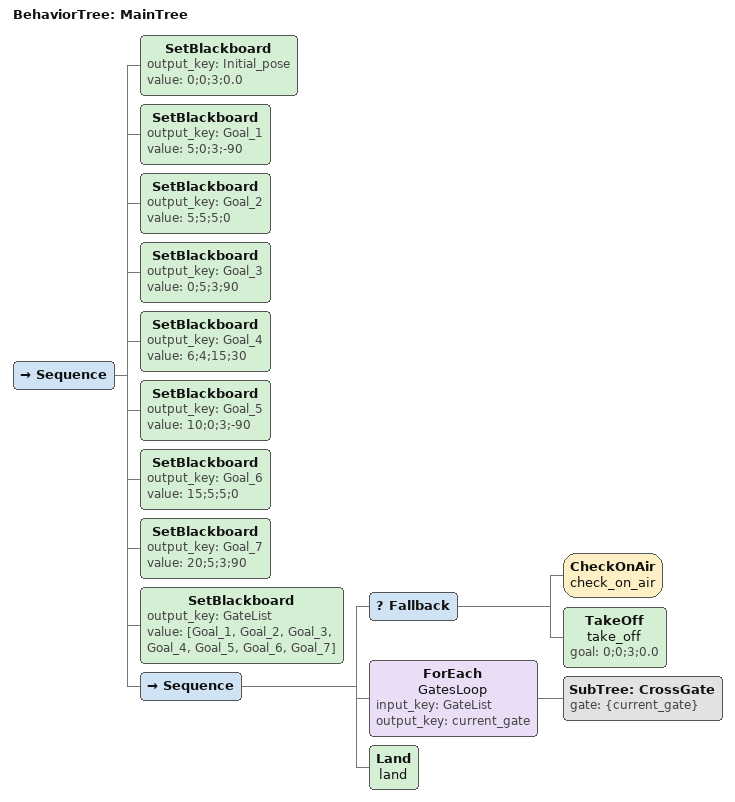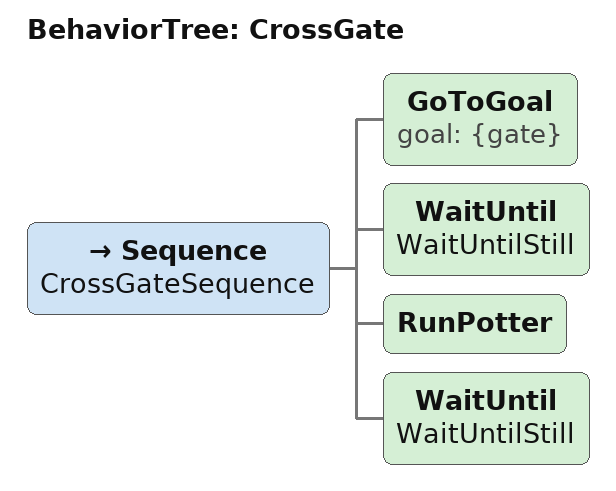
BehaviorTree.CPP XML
<root main_tree_to_execute = "MainTree" BTCPP_format="3">
    <BehaviorTree ID="MainTree">
        <Sequence>
            <SetBlackboard output_key="Initial_pose" value="0;0;3;0.0" />
            <SetBlackboard output_key="Goal_1" value="5;0;3;-90" />
            <SetBlackboard output_key="Goal_2" value="5;5;5;0" />
            <SetBlackboard output_key="Goal_3" value="0;5;3;90" />
            <SetBlackboard output_key="Goal_4" value="6;4;15;30" />
            <SetBlackboard output_key="Goal_5" value="10;0;3;-90" />
            <SetBlackboard output_key="Goal_6" value="15;5;5;0" />
            <SetBlackboard output_key="Goal_7" value="20;5;3;90" />
            <SetBlackboard output_key="GateList" value="[Goal_1, Goal_2, Goal_3, Goal_4, Goal_5, Goal_6, Goal_7]" />

            <Sequence>
                <Fallback>
                    <CheckOnAir name="check_on_air"/>
                    <TakeOff name="take_off" goal="0;0;3;0.0"/>
                 </Fallback>

                <ForEach name="GatesLoop" input_key="GateList" output_key="current_gate">
                    <SubTree ID="CrossGate" gate="{current_gate}"/>
                </ForEach>

                <Land name="land"/>
            </Sequence>
        </Sequence>
    </BehaviorTree>

    <BehaviorTree ID="CrossGate">
        <Sequence name="CrossGateSequence">
            <GoToGoal goal="{gate}" />
            <WaitUntil name="WaitUntilStill"/>
            <RunPotter />
            <WaitUntil name="WaitUntilStill"/>
        </Sequence>
    </BehaviorTree>
</root>
